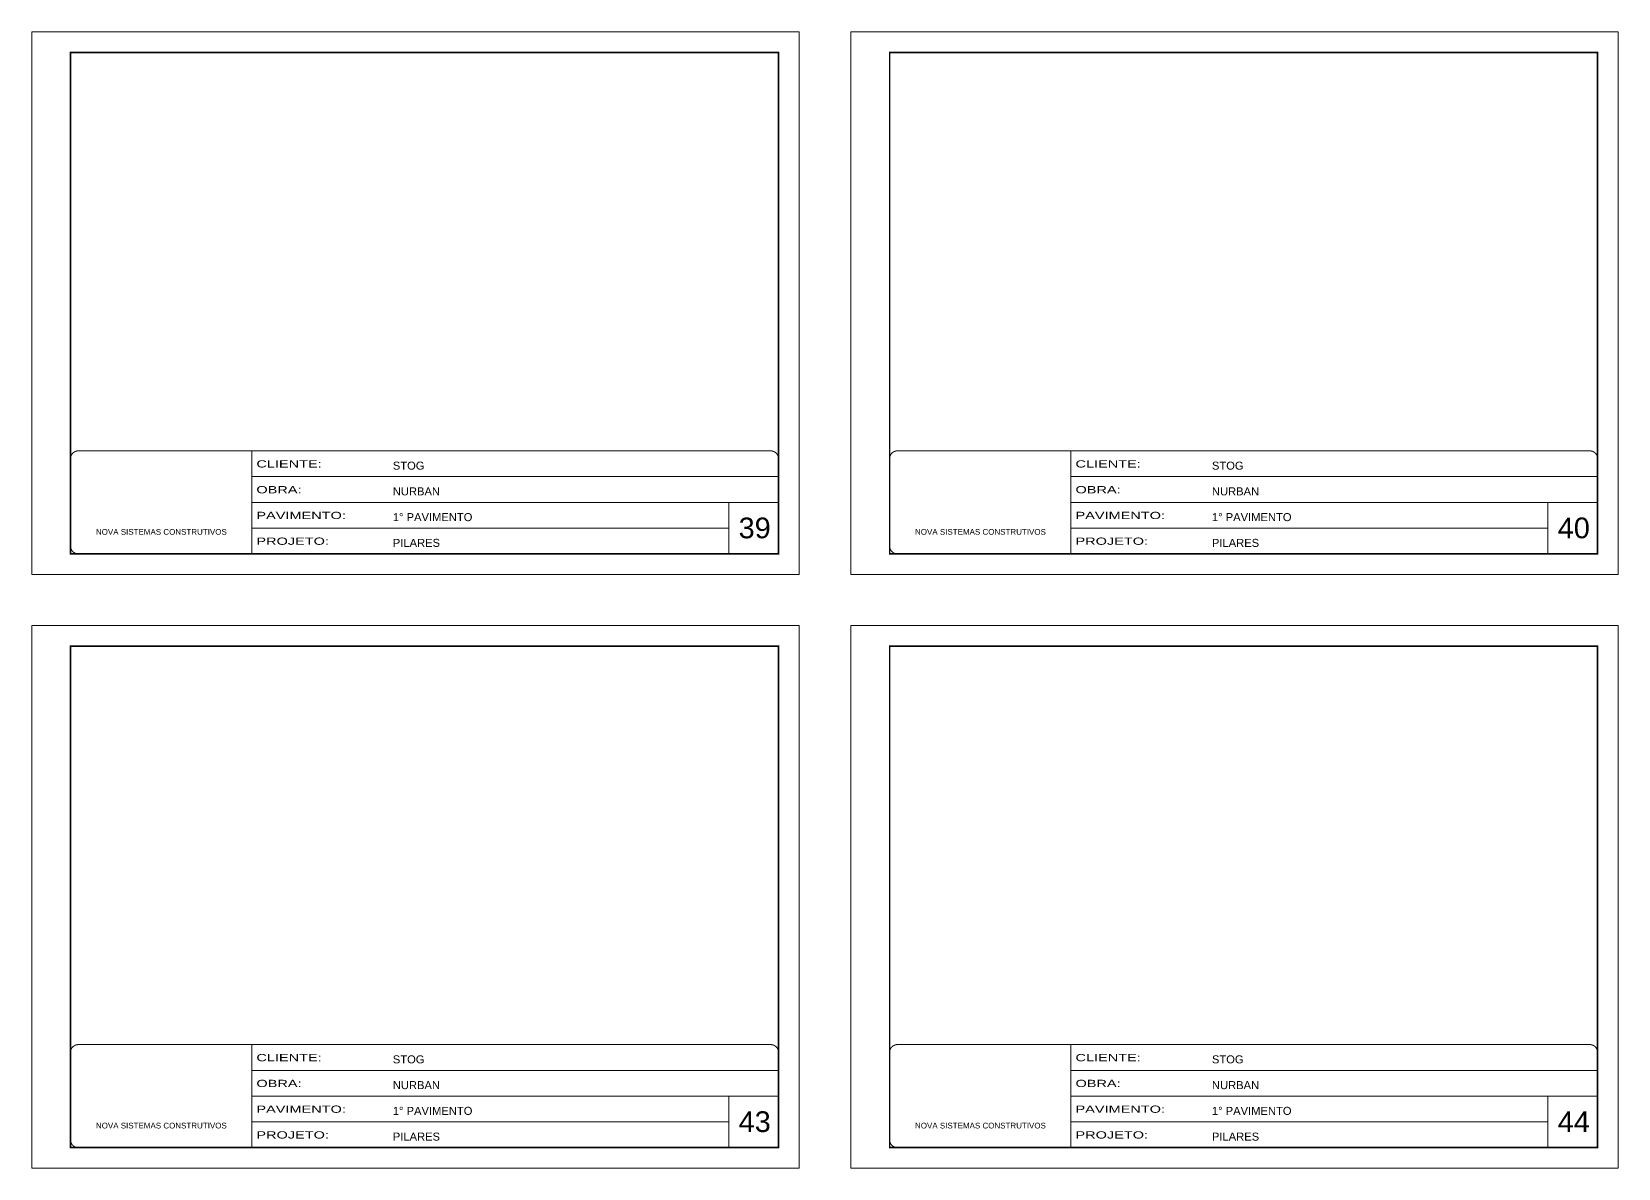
# Model space of a CAD drawing. Header units: millimetres. Extents: x 169816 to 178745, y 96537 to 113647.
# Drawn here: x 172986 to 176056, y 99983 to 102181 of the extents above; entities that cross this region are included whole.
import ezdxf

# ---------------------------------------------------------------- set-up
doc = ezdxf.new("R2010")
doc.units = ezdxf.units.MM
doc.linetypes.add('CONTINUO', pattern=[0])
doc.linetypes.add('DASHED', pattern=[0.75, 0.5, -0.25])
for name, color, linetype, lineweight in [('CARIMBO', 255, 'Continuous', 9), ('Folhas', 255, 'Continuous', 9), ('SARRAFO DE PRESSAO', 251, 'DASHED', 9)]:
    doc.layers.add(name, color=color, linetype=linetype, lineweight=lineweight)
doc.styles.add('ARIAL', font='arial.ttf')
doc.styles.add('Tecnologia', font='')
doc.styles.get('Tecnologia').set_extended_font_data('Forgotten Futurist')

# ---------------------------------------------------------------- blocks, each defined once
blk = doc.blocks.new('9999999999')
at = {"color": 30, "linetype": 'CONTINUO'}
for p, q in [((98564.6, 34230.2), (98564.6, 34429.4)), ((98564.6, 34379.6), (99584, 34379.6)), ((98564.6, 34329.8), (99488, 34329.8)), ((99584, 34329.8), (99488, 34329.8)), ((99488, 34329.8), (99488, 34230.2)), ((98564.6, 34280), (99488, 34280))]:
    blk.add_line(p, q, dxfattribs=at)
at = {"color": 30, "linetype": 'CONTINUO', "const_width": 2}
blk.add_lwpolyline([(99584, 34230.2), (99584, 34414.4, 0.414214), (99569, 34429.4), (98229, 34429.4, 0.414214), (98214, 34414.4), (98214, 34245.2, 0.414214), (98229, 34230.2), (99584, 34230.2)], format="xyb", dxfattribs=at)
at = {"layer": 'Folhas'}
blk.add_lwpolyline([(98139, 34190.2), (99624, 34190.2), (99624, 35240.2), (98139, 35240.2)], close=True, dxfattribs=at)
at = {"layer": 'Folhas', "color": 30, "const_width": 3}
blk.add_lwpolyline([(98214, 34230.2), (99584, 34230.2), (99584, 35200.2), (98214, 35200.2)], close=True, dxfattribs=at)
at = {"color": 7, "linetype": 'Continuous', "ltscale": 5, "style": 'ARIAL'}
for s, height, p in [('STOG', 15.48, (98837.7, 34393.1)), ('NURBAN', 15.48, (98837.7, 34343.3)), ('1° PAVIMENTO', 15.483, (98837.7, 34293.5)), ('NOVA SISTEMAS CONSTRUTIVOS', 11.059, (98263.2, 34267.2)), ('PILARES', 15.48, (98837.7, 34243.7))]:
    blk.add_text(s, height=height, dxfattribs=at).set_placement(p)
at = {"layer": 'Folhas', "color": 7, "style": 'Tecnologia', "width": 1.5}
for s, p in [('CLIENTE:', (98573.7, 34397.2)), ('OBRA:', (98573.7, 34347.3)), ('PAVIMENTO:', (98573.7, 34297.5)), ('PROJETO:', (98573.7, 34247.7))]:
    blk.add_text(s, height=14, dxfattribs=at).set_placement(p)

msp = doc.modelspace()

# ---------------------------------------------------------------- block references
at = {"layer": 'SARRAFO DE PRESSAO', "color": 6, "linetype": 'ByBlock'}
for p in [(74847.04, 66941.15), (76432.04, 66941.15), (74847.04, 65792.57), (76432.04, 65792.57)]:
    msp.add_blockref('9999999999', p, dxfattribs=at)

# ---------------------------------------------------------------- texts
at = {"layer": 'CARIMBO', "style": 'ARIAL'}
for s, p in [('39', (174353.88, 101201.5)), ('40', (175938.88, 101201.5)), ('43', (174353.88, 100052.92)), ('44', (175938.88, 100052.92))]:
    msp.add_text(s, height=40, dxfattribs=at).set_placement(p)

doc.saveas('drawing.dxf')
